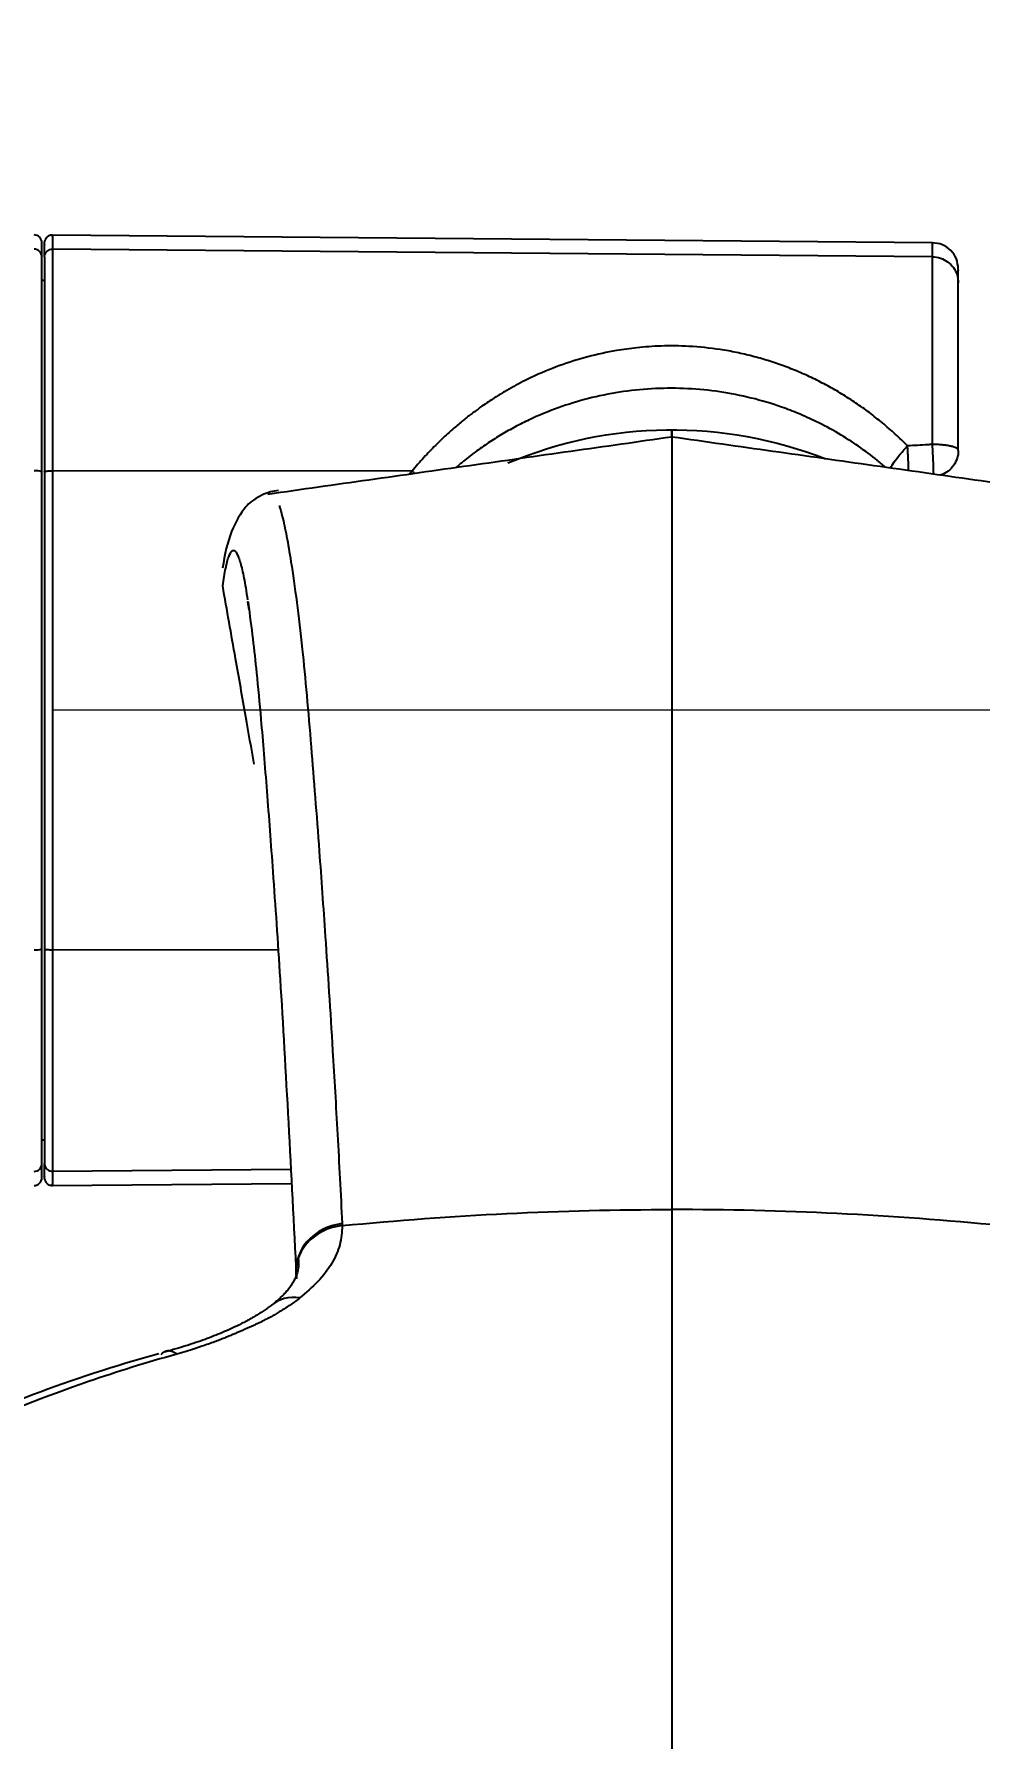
# Model space of a CAD drawing. Extents: x 0 to 3160, y 0 to 2315.
# Drawn here: x 1153 to 1189.2, y 1920.5 to 1985.8 of the extents above; entities that cross this region are included whole.
import ezdxf

# ---------------------------------------------------------------- set-up
doc = ezdxf.new("R2010")
doc.units = 0
doc.header["$LTSCALE"] = 4
doc.header["$MEASUREMENT"] = 0
doc.header["$PDMODE"] = 3
doc.header["$PDSIZE"] = -10
doc.linetypes.add('CENTER2', pattern=[28.575, 19.05, -3.175, 3.175, -3.175])
doc.layers.get('0').update_dxf_attribs({"linetype": 'CONTINUOUS'})
doc.layers.get('DEFPOINTS').update_dxf_attribs({"linetype": 'CONTINUOUS'})
doc.layers.add('1', color=7, linetype='CONTINUOUS', true_color=0xffffff)
doc.layers.add('Cneter', color=1, linetype='CENTER2', lineweight=13)
doc.styles.add('Daelim Dimension', font='')
doc.styles.get('Daelim Dimension').set_extended_font_data('나눔고딕')
doc.dimstyles.new('DEFAULT', dxfattribs={"dimscale": 2, "dimtxt": 2, "dimasz": 2, "dimexe": 0, "dimexo": 2, "dimgap": 1, "dimtad": 1, "dimdec": 1, "dimzin": 9, "dimdsep": 46, "dimtxsty": 'Daelim Dimension', "dimcen": 0.5, "dimclrd": 252, "dimclre": 252, "dimclrt": 3, "dimadec": 1, "dimazin": 0, "dimtfac": 1, "dimtdec": 1, "dimtix": 1, "dimtmove": 0, "dimatfit": 3, "dimfxl": 1, "dimtolj": 1, "dimtzin": 1, "dimlwd": 9, "dimlwe": 9, "dimarcsym": 0})

# ---------------------------------------------------------------- blocks, each defined once
blk = doc.blocks.new('*D9')
at = {"color": 5, "lineweight": 9, "ltscale": 0.5, "transparency": 16777216}
for p, q in [((1427.963, 2064.604), (1513.148, 2064.604)), ((1511.148, 2056.604), (1511.148, 1458.319)), ((1136.304, 1450.319), (1513.148, 1450.319))]:
    blk.add_line(p, q, dxfattribs=at)
at = {"color": 5, "ltscale": 0.5, "transparency": 16777216}
for points in [[(1509.815, 2056.604), (1512.482, 2056.604), (1511.148, 2064.604)], [(1509.815, 1458.319), (1512.482, 1458.319), (1511.148, 1450.319)]]:
    blk.add_solid(points, dxfattribs=at)
at = {"layer": 'DEFPOINTS', "color": 0, "ltscale": 0.5, "transparency": 16777216}
for p in [(1423.963, 2064.604), (1132.304, 1450.319), (1511.148, 1450.319)]:
    blk.add_point(p, dxfattribs=at)
at = {"color": 7, "ltscale": 0.5, "transparency": 16777216, "insert": (1498.262, 1757.462), "char_height": 20, "attachment_point": 5, "rotation": 90, "style": 'Daelim Dimension'}
blk.add_mtext('\\A1;614', dxfattribs=at)

msp = doc.modelspace()

# ---------------------------------------------------------------- linework, layer by layer
at = {"ltscale": 0.5}
for p, q in [((1177.434, 1970.645), (1177.434, 1930.251)), ((1177.434, 1970.365), (1177.434, 1970.645))]:
    msp.add_line(p, q, dxfattribs=at)
at = {"layer": '1', "color": 7, "linetype": 'Continuous'}
for p, q in [((1187.413, 1977.807), (1153.707, 1978.101)), ((1153.707, 1978.041), (1153.707, 1978.101)), ((1153.304, 1977.262), (1153.304, 1977.804)), ((1153.404, 1977.741), (1153.406, 1977.835)), ((1187.413, 1977.266), (1153.707, 1977.558)), ((1187.413, 1977.747), (1187.413, 1977.807)), ((1153.304, 1969.038), (1153.304, 1977.262)), ((1188.404, 1976.748), (1188.404, 1976.807)), ((1153.404, 1976.354), (1153.304, 1976.354)), ((1153.304, 1950.769), (1153.304, 1969.038)), ((1167.482, 1969.059), (1153.707, 1969.073)), ((1153.304, 1942.545), (1153.304, 1950.769)), ((1153.707, 1950.734), (1162.356, 1950.743)), ((1153.304, 1943.454), (1153.404, 1943.454)), ((1153.304, 1942.004), (1153.304, 1942.545)), ((1153.407, 1941.972), (1153.404, 1942.067)), ((1153.707, 1942.25), (1162.839, 1942.329)), ((1153.699, 1941.706), (1162.868, 1941.786)), ((1153.707, 1941.767), (1153.707, 1941.706))]:
    msp.add_line(p, q, dxfattribs=at)
for centre, radius, start, end in [((1153.004, 1977.804), 0.3, 0, 89.56667), ((1153.005, 1977.261), 0.299, 0.20002, 89.76952), ((1153.079, 1968.418), 0.659, 70.0733, 96.35585), ((1153.079, 1951.389), 0.659, 263.64342, 289.92743), ((1153.005, 1942.546), 0.299, 270.23048, 359.80034), ((1153.004, 1942.004), 0.3, 270.43333, 0)]:
    msp.add_arc(centre, radius, start, end, dxfattribs=at)
at = {"layer": '1', "color": 7, "linetype": 'Continuous', "extrusion": (0, 0, -1)}
msp.add_arc((-1177.434, 1954.505), 16.14, 67.10446, 111.43631, dxfattribs=at)
at = {"layer": '1', "color": 7, "linetype": 'Continuous'}
for centre, major_axis, ratio, start_param, end_param in [((1165.034, 1938.395), (2, 0.037), 0.893523, 1.666504, 3.266321), ((1163.376, 1935.584), (1.23, -1.577), 0.764521, 2.458166, 3.181673)]:
    msp.add_ellipse(centre, major_axis=major_axis, ratio=ratio, start_param=start_param, end_param=end_param, dxfattribs=at)
for points, knots in [([(1153.707, 1978.101), (1153.662, 1978.097), (1153.602, 1978.091), (1153.528, 1978.044), (1153.495, 1978.014), (1153.479, 1977.997), (1153.47, 1977.987), (1153.464, 1977.978), (1153.459, 1977.972), (1153.455, 1977.966), (1153.449, 1977.957), (1153.443, 1977.946), (1153.433, 1977.929), (1153.424, 1977.908), (1153.412, 1977.875), (1153.408, 1977.851), (1153.407, 1977.84), (1153.406, 1977.835)], [0, 0, 0, 0, 0.2838117, 0.3848772, 0.4191184, 0.4320017, 0.4425615, 0.4473442, 0.4520798, 0.4570305, 0.4624524, 0.4754947, 0.4924677, 0.5409015, 0.6117077, 0.8309336, 1, 1, 1, 1]), ([(1153.707, 1978.041), (1153.707, 1978.054), (1153.707, 1978.094), (1153.707, 1977.772), (1153.707, 1977.558)], [0, 0, 0, 0, 0.333333, 1, 1, 1, 1]), ([(1153.404, 1977.26), (1153.404, 1977.475), (1153.404, 1977.79), (1153.404, 1977.753), (1153.404, 1977.741)], [0, 0, 0, 0, 0.681666, 1, 1, 1, 1]), ([(1153.404, 1977.26), (1153.404, 1977.291), (1153.409, 1977.323), (1153.429, 1977.382), (1153.443, 1977.411), (1153.481, 1977.461), (1153.503, 1977.484), (1153.555, 1977.52), (1153.583, 1977.534), (1153.643, 1977.553), (1153.675, 1977.558), (1153.707, 1977.558)], [0, 0, 0, 0, 0.2, 0.2, 0.4, 0.4, 0.6, 0.6, 0.8, 0.8, 1, 1, 1, 1]), ([(1153.707, 1977.558), (1153.707, 1977.431), (1153.707, 1977.123), (1153.707, 1976.182), (1153.707, 1975.548), (1153.707, 1974.023), (1153.707, 1973.133), (1153.707, 1971.193), (1153.707, 1970.144), (1153.707, 1969.073)], [0, 0, 0, 0, 0.25, 0.25, 0.5, 0.5, 0.75, 0.75, 1, 1, 1, 1]), ([(1188.404, 1976.807), (1188.389, 1976.937), (1188.359, 1977.198), (1188.131, 1977.527), (1187.803, 1977.759), (1187.543, 1977.791), (1187.413, 1977.807)], [0, 0, 0, 0, 0.250001, 0.5, 0.749998, 1, 1, 1, 1]), ([(1187.413, 1977.266), (1187.413, 1977.48), (1187.413, 1977.8), (1187.413, 1977.76), (1187.413, 1977.747)], [0, 0, 0, 0, 0.666667, 1, 1, 1, 1]), ([(1153.404, 1977.26), (1153.404, 1977.136), (1153.404, 1976.83), (1153.404, 1975.904), (1153.404, 1975.271), (1153.404, 1973.772), (1153.404, 1972.885), (1153.404, 1971.027), (1153.404, 1970.034), (1153.404, 1969.038)], [0, 0, 0, 0, 0.315536, 0.315536, 0.631073, 0.631073, 0.946609, 0.946609, 1.247474, 1.247474, 1.247474, 1.247474]), ([(1187.413, 1977.266), (1187.517, 1977.265), (1187.621, 1977.248), (1187.819, 1977.182), (1187.912, 1977.134), (1188.08, 1977.012), (1188.154, 1976.938), (1188.276, 1976.77), (1188.324, 1976.676), (1188.388, 1976.48), (1188.404, 1976.376), (1188.404, 1976.273)], [0, 0, 0, 0, 0.2, 0.2, 0.4, 0.4, 0.6, 0.6, 0.8, 0.8, 1, 1, 1, 1]), ([(1187.413, 1970.082), (1187.413, 1971.013), (1187.413, 1971.911), (1187.413, 1973.556), (1187.413, 1974.304), (1187.413, 1975.579), (1187.413, 1976.107), (1187.413, 1976.894), (1187.413, 1977.153), (1187.413, 1977.266)], [0, 0, 0, 0, 0.25, 0.25, 0.5, 0.5, 0.75, 0.75, 1, 1, 1, 1]), ([(1188.404, 1976.273), (1188.404, 1976.484), (1188.404, 1976.8), (1188.404, 1976.761), (1188.404, 1976.748)], [0, 0, 0, 0, 0.666627, 1, 1, 1, 1]), ([(1188.404, 1969.853), (1188.404, 1970.417), (1188.404, 1970.985), (1188.404, 1972.361), (1188.404, 1973.154), (1188.404, 1974.495), (1188.404, 1975.06), (1188.404, 1975.888), (1188.404, 1976.162), (1188.404, 1976.273)], [0, 0, 0, 0, 0.173987, 0.173987, 0.456144, 0.456144, 0.738301, 0.738301, 1.020457, 1.020457, 1.020457, 1.020457]), ([(1186.46, 1970.026), (1186.383, 1970.102), (1186.228, 1970.256), (1185.988, 1970.48), (1185.745, 1970.697), (1185.499, 1970.906), (1185.251, 1971.107), (1184.998, 1971.301), (1184.742, 1971.488), (1184.482, 1971.669), (1184.217, 1971.843), (1183.95, 1972.011), (1183.678, 1972.172), (1183.404, 1972.325), (1183.127, 1972.472), (1182.847, 1972.611), (1182.565, 1972.743), (1182.28, 1972.868), (1181.993, 1972.985), (1181.703, 1973.095), (1181.411, 1973.198), (1181.114, 1973.294), (1180.815, 1973.383), (1180.514, 1973.464), (1180.21, 1973.538), (1179.904, 1973.605), (1179.597, 1973.664), (1178.996, 1973.764), (1178.136, 1973.854), (1177.064, 1973.864), (1176.138, 1973.799), (1175.197, 1973.669), (1174.204, 1973.452), (1173.111, 1973.11), (1172.294, 1972.766), (1171.595, 1972.424), (1171.243, 1972.231), (1170.974, 1972.072), (1170.892, 1972.023), (1170.768, 1971.947), (1170.601, 1971.841), (1170.392, 1971.705), (1170.142, 1971.533), (1169.853, 1971.325), (1169.528, 1971.075), (1169.168, 1970.779), (1168.777, 1970.434), (1168.36, 1970.034), (1167.919, 1969.575), (1167.632, 1969.236), (1167.482, 1969.059)], [0, 0, 0, 0, 0.015128, 0.030373, 0.045591, 0.06064, 0.075525, 0.090413, 0.105302, 0.120186, 0.135058, 0.149911, 0.164737, 0.17953, 0.194283, 0.208987, 0.223637, 0.238224, 0.252743, 0.267231, 0.281734, 0.296245, 0.310754, 0.325254, 0.339736, 0.354195, 0.368624, 0.383017, 0.438322, 0.487175, 0.529742, 0.565863, 0.618106, 0.670851, 0.726356, 0.74318, 0.781021, 0.783076, 0.787545, 0.794428, 0.803737, 0.8155, 0.82974, 0.846476, 0.865726, 0.887505, 0.91182, 0.938673, 0.968064, 1, 1, 1, 1]), ([(1185.622, 1969.204), (1185.518, 1969.294), (1184.946, 1969.773), (1184.064, 1970.383), (1183.031, 1970.936), (1182.299, 1971.266), (1181.104, 1971.724), (1179.681, 1972.076), (1178.041, 1972.237), (1176.391, 1972.241), (1174.76, 1972.006), (1173.214, 1971.553), (1172.282, 1971.18), (1171.562, 1970.829), (1171.037, 1970.541), (1170.525, 1970.227), (1170.011, 1969.875), (1169.556, 1969.528), (1169.272, 1969.289), (1169.16, 1969.191)], [0.0106723, 0.0106723, 0.0106723, 0.0106723, 0.0317851, 0.1255407, 0.1765197, 0.2143484, 0.2506053, 0.3754017, 0.4380418, 0.5004597, 0.6249028, 0.6874478, 0.7501962, 0.7814395, 0.8126376, 0.843868, 0.875192, 0.909558, 0.9324394, 0.9324394, 0.9324394, 0.9324394]), ([(1177.434, 1970.365), (1177.434, 1970.403), (1177.434, 1970.553), (1177.434, 1970.173), (1177.434, 1968.543), (1177.434, 1966.529), (1177.434, 1964.657), (1177.434, 1962.459), (1177.434, 1960.05), (1177.434, 1957.405), (1177.434, 1953.577), (1177.434, 1948.228), (1177.434, 1943.362), (1177.434, 1940.786)], [0, 0, 0, 0, 0.030452, 0.168959, 0.307466, 0.376719, 0.445973, 0.515226, 0.584479, 0.653733, 0.722986, 0.861493, 1, 1, 1, 1]), ([(1185.803, 1969.178), (1185.805, 1969.181), (1185.806, 1969.184), (1185.837, 1969.246), (1185.886, 1969.325), (1186.015, 1969.506), (1186.094, 1969.608), (1186.269, 1969.817), (1186.365, 1969.925), (1186.46, 1970.026)], [0.2382534, 0.2382534, 0.2382534, 0.2382534, 0.25, 0.25, 0.5, 0.5, 0.75, 0.75, 1, 1, 1, 1]), ([(1187.413, 1970.082), (1187.35, 1970.078), (1187.287, 1970.074), (1186.97, 1970.056), (1186.715, 1970.041), (1186.46, 1970.026)], [1.65944625, 1.65944625, 1.65944625, 1.65944625, 1.67833188, 1.67833188, 1.75485151, 1.75485151, 1.75485151, 1.75485151]), ([(1186.504, 1969.079), (1186.503, 1969.111), (1186.5, 1969.2), (1186.493, 1969.367), (1186.485, 1969.544), (1186.479, 1969.673), (1186.475, 1969.748), (1186.472, 1969.804), (1186.469, 1969.86), (1186.467, 1969.913), (1186.463, 1969.968), (1186.461, 1970.005), (1186.46, 1970.026)], [0.4226013, 0.4226013, 0.4226013, 0.4226013, 0.4999817, 0.6248691, 0.7497584, 0.8122995, 0.8435822, 0.8748658, 0.9061502, 0.9374344, 0.9641362, 1, 1, 1, 1]), ([(1187.461, 1968.943), (1187.46, 1968.984), (1187.459, 1969.038), (1187.455, 1969.182), (1187.452, 1969.278), (1187.443, 1969.489), (1187.438, 1969.606), (1187.426, 1969.843), (1187.42, 1969.965), (1187.413, 1970.082)], [0.2354294, 0.2354294, 0.2354294, 0.2354294, 0.4, 0.4, 0.6, 0.6, 0.8, 0.8, 1, 1, 1, 1]), ([(1188.404, 1969.853), (1188.403, 1969.86), (1188.401, 1969.875), (1188.388, 1969.895), (1188.371, 1969.912), (1188.351, 1969.927), (1188.312, 1969.951), (1188.241, 1969.981), (1188.114, 1970.016), (1187.962, 1970.045), (1187.786, 1970.066), (1187.601, 1970.079), (1187.475, 1970.081), (1187.413, 1970.082)], [0, 0, 0, 0, 0.0632772, 0.1199454, 0.1699939, 0.2134243, 0.2502462, 0.3814301, 0.5001633, 0.6307402, 0.7573102, 0.8802502, 1, 1, 1, 1]), ([(1188.404, 1969.853), (1188.404, 1969.752), (1188.389, 1969.65), (1188.328, 1969.457), (1188.283, 1969.365), (1188.167, 1969.199), (1188.097, 1969.125), (1187.937, 1969.001), (1187.848, 1968.951), (1187.743, 1968.912), (1187.734, 1968.909), (1187.725, 1968.906)], [0, 0, 0, 0, 0.2, 0.2, 0.4, 0.4, 0.6, 0.6, 0.8, 0.8, 0.8194978, 0.8194978, 0.8194978, 0.8194978]), ([(1153.404, 1969.038), (1153.404, 1969.042), (1153.409, 1969.046), (1153.429, 1969.053), (1153.443, 1969.056), (1153.481, 1969.062), (1153.503, 1969.065), (1153.555, 1969.069), (1153.583, 1969.071), (1153.643, 1969.073), (1153.675, 1969.074), (1153.707, 1969.073)], [0, 0, 0, 0, 0.2, 0.2, 0.4, 0.4, 0.6, 0.6, 0.8, 0.8, 1, 1, 1, 1]), ([(1153.404, 1969.038), (1153.404, 1967.197), (1153.404, 1965.347), (1153.404, 1961.644), (1153.404, 1959.788), (1153.404, 1955.54), (1153.404, 1953.148), (1153.404, 1950.77)], [0, 0, 0, 0, 0.556142, 0.556142, 1.112284, 1.112284, 1.830937, 1.830937, 1.830937, 1.830937]), ([(1153.707, 1969.073), (1153.707, 1966.038), (1153.707, 1962.971), (1153.707, 1958.37), (1153.707, 1956.837), (1153.707, 1954.542), (1153.707, 1953.396), (1153.707, 1952.254), (1153.707, 1951.493), (1153.707, 1951.115), (1153.707, 1950.734)], [0, 0, 0, 0, 0.5, 0.5, 0.75, 0.75, 0.875, 0.9375, 0.9375, 1, 1, 1, 1]), ([(1162.37, 1968.321), (1162.253, 1968.302), (1161.949, 1968.244), (1161.375, 1967.971), (1161.02, 1967.621), (1160.506, 1966.765), (1160.303, 1965.878), (1160.227, 1965.343)], [0, 0, 0, 0, 0.018779, 0.054843, 0.251747, 0.605997, 1, 1, 1, 1]), ([(1162.392, 1967.745), (1162.431, 1967.625), (1162.526, 1967.297), (1162.676, 1966.604), (1162.86, 1965.537), (1163.061, 1964.125), (1163.331, 1961.858), (1163.605, 1958.7), (1163.899, 1954.943), (1164.176, 1951.04), (1164.414, 1947.399), (1164.628, 1943.693), (1164.747, 1941.399), (1164.807, 1940.248)], [0, 0, 0, 0, 0.051106, 0.119961, 0.187866, 0.274465, 0.355874, 0.497403, 0.627379, 0.722811, 0.840074, 0.919774, 1, 1, 1, 1]), ([(1160.231, 1964.668), (1160.269, 1964.908), (1160.344, 1965.388), (1160.462, 1965.821), (1160.584, 1966.041), (1160.71, 1966.029), (1160.84, 1965.79), (1160.974, 1965.322), (1161.089, 1964.736), (1161.16, 1964.293), (1161.185, 1964.13)], [0, 0, 0, 0, 0.132855, 0.265711, 0.398569, 0.531427, 0.664286, 0.797145, 0.930004, 1, 1, 1, 1]), ([(1161.439, 1957.844), (1161.326, 1958.448), (1161.092, 1959.797), (1160.689, 1962.071), (1160.395, 1963.741), (1160.231, 1964.668)], [0, 0, 0, 0, 0.265698, 0.592809, 1, 1, 1, 1]), ([(1161.238, 1963.764), (1161.185, 1964.13), (1161.336, 1963.059), (1161.487, 1961.77), (1161.712, 1959.395), (1161.918, 1956.869), (1162.165, 1953.561), (1162.558, 1947.867), (1162.848, 1942.186), (1163.052, 1938.2)], [0, 0, 0, 0, 0.008054, 0.162596, 0.255841, 0.380311, 0.503915, 0.651918, 1, 1, 1, 1]), ([(1153.404, 1950.77), (1153.404, 1949.725), (1153.404, 1948.688), (1153.404, 1946.799), (1153.404, 1945.921), (1153.404, 1944.445), (1153.404, 1943.827), (1153.404, 1942.951), (1153.404, 1942.666), (1153.404, 1942.548)], [0, 0, 0, 0, 0.315536, 0.315536, 0.631073, 0.631073, 0.946609, 0.946609, 1.247474, 1.247474, 1.247474, 1.247474]), ([(1153.404, 1950.77), (1153.404, 1950.766), (1153.409, 1950.762), (1153.429, 1950.755), (1153.443, 1950.752), (1153.481, 1950.746), (1153.503, 1950.743), (1153.555, 1950.739), (1153.583, 1950.737), (1153.643, 1950.735), (1153.675, 1950.734), (1153.707, 1950.734)], [0, 0, 0, 0, 0.2, 0.2, 0.4, 0.4, 0.6, 0.6, 0.8, 0.8, 1, 1, 1, 1]), ([(1153.707, 1950.734), (1153.707, 1949.664), (1153.707, 1948.615), (1153.707, 1946.675), (1153.707, 1945.785), (1153.707, 1944.26), (1153.707, 1943.626), (1153.707, 1942.685), (1153.707, 1942.377), (1153.707, 1942.25)], [0, 0, 0, 0, 0.25, 0.25, 0.5, 0.5, 0.75, 0.75, 1, 1, 1, 1]), ([(1153.404, 1942.067), (1153.404, 1942.056), (1153.404, 1942.022), (1153.404, 1942.331), (1153.404, 1942.548)], [0, 0, 0, 0, 0.297847, 1, 1, 1, 1]), ([(1153.404, 1942.548), (1153.404, 1942.516), (1153.409, 1942.485), (1153.429, 1942.425), (1153.443, 1942.397), (1153.481, 1942.346), (1153.503, 1942.324), (1153.555, 1942.287), (1153.583, 1942.273), (1153.643, 1942.254), (1153.675, 1942.25), (1153.707, 1942.25)], [0, 0, 0, 0, 0.2, 0.2, 0.4, 0.4, 0.6, 0.6, 0.8, 0.8, 1, 1, 1, 1]), ([(1153.707, 1942.25), (1153.707, 1942.035), (1153.707, 1941.713), (1153.707, 1941.753), (1153.707, 1941.767)], [0, 0, 0, 0, 0.666667, 1, 1, 1, 1]), ([(1153.407, 1941.972), (1153.407, 1941.964), (1153.409, 1941.949), (1153.418, 1941.913), (1153.433, 1941.875), (1153.454, 1941.841), (1153.467, 1941.823), (1153.477, 1941.812), (1153.487, 1941.8), (1153.503, 1941.784), (1153.537, 1941.756), (1153.609, 1941.715), (1153.665, 1941.71), (1153.707, 1941.706)], [0, 0, 0, 0, 0.229818, 0.451038, 0.581782, 0.620062, 0.634264, 0.646309, 0.657415, 0.668848, 0.696001, 0.774388, 1, 1, 1, 1]), ([(1177.434, 1940.786), (1177.434, 1940.575), (1177.434, 1940.151), (1177.434, 1939.509), (1177.434, 1938.861), (1177.434, 1938.317), (1177.434, 1937.879), (1177.434, 1937.548), (1177.434, 1937.217), (1177.434, 1936.773), (1177.434, 1936.214), (1177.434, 1935.538), (1177.434, 1934.856), (1177.434, 1933.94), (1177.434, 1932.781), (1177.434, 1931.367), (1177.434, 1929.452), (1177.434, 1927.004), (1177.434, 1923.979), (1177.434, 1920.867), (1177.434, 1917.671), (1177.434, 1914.389), (1177.434, 1909.904), (1177.434, 1904.093), (1177.434, 1898.017), (1177.434, 1893.389), (1177.434, 1891.232), (1177.434, 1890.344)], [0, 0, 0, 0, 0.015932, 0.031864, 0.047796, 0.063728, 0.071694, 0.07966, 0.087626, 0.095592, 0.111524, 0.127456, 0.143387, 0.159319, 0.191183, 0.223047, 0.254911, 0.318639, 0.382367, 0.446094, 0.509822, 0.57355, 0.637278, 0.764733, 0.892189, 0.955916, 1, 1, 1, 1]), ([(1164.807, 1940.248), (1164.332, 1940.196), (1163.794, 1939.954), (1163.105, 1939.149), (1162.984, 1938.623), (1163.052, 1938.2)], [0, 0, 0, 0, 0.5, 0.5, 1, 1, 1, 1]), ([(1164.81, 1940.17), (1164.794, 1939.925), (1164.762, 1939.444), (1164.433, 1938.72), (1163.929, 1938.033), (1163.423, 1937.604), (1163.184, 1937.401)], [0, 0, 0, 0, 0.256563, 0.502057, 0.763542, 1, 1, 1, 1]), ([(1157.783, 1935.265), (1154.387, 1934.319), (1148.479, 1932.076), (1143.7, 1928.997), (1141.804, 1927.339)], [0, 0, 0, 0, 0.362565, 0.7057548, 0.7057548, 0.7057548, 0.7057548]), ([(1158.471, 1935.251), (1157.897, 1935.085), (1156.743, 1934.751), (1153.962, 1933.837), (1150.668, 1932.526), (1146.44, 1930.31), (1143.662, 1928.291), (1142.116, 1926.789), (1141.804, 1926.465)], [0, 0, 0, 0, 0.0185093, 0.0371663, 0.0931443, 0.1360995, 0.2077487, 0.2269755, 0.2269755, 0.2269755, 0.2269755]), ([(1196.398, 1935.251), (1196.972, 1935.085), (1198.125, 1934.751), (1200.906, 1933.837), (1204.2, 1932.526), (1208.428, 1930.31), (1211.926, 1927.768), (1215.026, 1924.371), (1216.527, 1921.538), (1217.207, 1919.146), (1217.453, 1917.655), (1217.534, 1916.055), (1217.375, 1913.838), (1216.684, 1911.02), (1215.295, 1908.13), (1213.729, 1905.778), (1211.998, 1903.658), (1209.962, 1901.625), (1207.116, 1899.296), (1203.498, 1896.884), (1198.952, 1894.612), (1194.569, 1892.986), (1191.061, 1891.99), (1187.696, 1891.25), (1184.872, 1890.81), (1182.545, 1890.569), (1180.984, 1890.449), (1179.626, 1890.381), (1178.398, 1890.348), (1177.726, 1890.345), (1177.434, 1890.344)], [0, 0, 0, 0, 0.018509, 0.037166, 0.093144, 0.1361, 0.207749, 0.261604, 0.335035, 0.35766, 0.382499, 0.408857, 0.435565, 0.489038, 0.542593, 0.573572, 0.603868, 0.648767, 0.679339, 0.732551, 0.793069, 0.838051, 0.87259, 0.89956, 0.937133, 0.953655, 0.965543, 0.981153, 0.991832, 1, 1, 1, 1])]:
    msp.add_open_spline(points, degree=3, knots=knots, dxfattribs=at)
for points, degree in [([(1177.434, 1970.365), (1161.96, 1968.171)], 1), ([(1192.909, 1968.171), (1177.434, 1970.365)], 1), ([(1167.482, 1969.059), (1167.446, 1969.019), (1167.41, 1968.979), (1167.374, 1968.938)], 3), ([(1167.582, 1968.968), (1167.549, 1968.998), (1167.515, 1969.029), (1167.482, 1969.059)], 3), ([(1164.81, 1940.17), (1169, 1940.58), (1173.217, 1940.786), (1177.434, 1940.786)], 3), ([(1190.059, 1940.17), (1185.868, 1940.58), (1181.651, 1940.786), (1177.434, 1940.786)], 3), ([(1164.807, 1940.248), (1164.808, 1940.235), (1164.809, 1940.209), (1164.81, 1940.183), (1164.81, 1940.17)], 3), ([(1163.119, 1938.919), (1163.263, 1938.009), (1162.101, 1937.126)], 2), ([(1162.118, 1937.138), (1160.653, 1936.033), (1157.935, 1935.311)], 2), ([(1163.184, 1937.401), (1163.125, 1937.356), (1163.008, 1937.267), (1162.83, 1937.142), (1162.653, 1937.024), (1162.48, 1936.914), (1162.314, 1936.814), (1162.156, 1936.724), (1162.011, 1936.644), (1161.876, 1936.573), (1161.752, 1936.509), (1161.634, 1936.45), (1161.515, 1936.393), (1161.395, 1936.337), (1161.273, 1936.282), (1161.149, 1936.227), (1161.025, 1936.174), (1160.898, 1936.12), (1160.762, 1936.062), (1160.616, 1936), (1160.462, 1935.934), (1160.298, 1935.868), (1160.12, 1935.797), (1159.921, 1935.722), (1159.691, 1935.638), (1159.435, 1935.55), (1159.153, 1935.457), (1158.837, 1935.358), (1158.598, 1935.288), (1158.471, 1935.251)], 3)]:
    msp.add_open_spline(points, degree=degree, dxfattribs=at)
msp.add_rational_spline([(1158.471, 1935.251), (1158.237, 1935.417), (1158.022, 1935.419), (1157.862, 1935.227)], [1.18340625783, 1.07060607283, 1.00983743471, 1.00110034346], degree=3, dxfattribs=at)
at = {"layer": 'Cneter', "lineweight": 5, "ltscale": 0.5}
msp.add_line((1248.946, 1959.904), (1045.868, 1959.904), dxfattribs=at)

# ---------------------------------------------------------------- dimensions: what is measured, and where the dimension line sits
at = {"color": 5, "ltscale": 0.5}
dim = msp.add_linear_dim(base=(1511.148, 1450.319), p1=(1423.963, 2064.604), p2=(1132.304, 1450.319), angle=90, dimstyle='DEFAULT', override={"dimtxt": 10, "dimasz": 4, "dimexe": 1, "dimdec": 0, "dimclrd": 5, "dimclre": 5, "dimclrt": 7}, dxfattribs=at)
dim.commit()
dim.dimension.update_dxf_attribs({"geometry": '*D9', "text_midpoint": (1498.262, 1757.462)})

doc.saveas('drawing.dxf')
